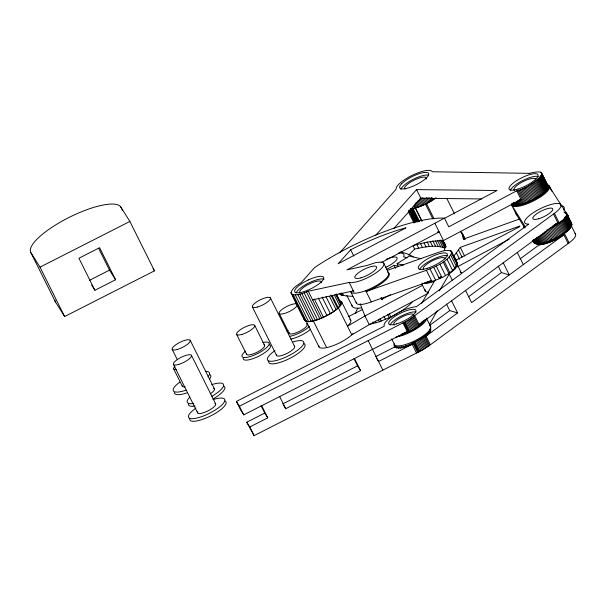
<?xml version="1.0" encoding="UTF-8"?>
<svg xmlns="http://www.w3.org/2000/svg" width="606" height="606" viewBox="0 0 606 606"><rect width="100%" height="100%" fill="white"/><g stroke="black" fill="none" stroke-linecap="round" stroke-linejoin="round"><path stroke-width="0.91" d="M529.25 173.407C559.512 165.764 525.887 190.489 516.713 190.814L448.758 226.826L444.44 218.16L442.13 218.077A105.906 29.724 -26.5 0 0 419.549 220.857L414.254 222.091A105.906 29.724 -26.5 0 0 360.252 241.938L354.01 244.938A105.906 29.724 -26.5 0 0 318.559 264.936L314.612 267.541L301.424 282.404C297.561 285.184 292.418 287.774 290.971 292.668L304.644 320.619C310.59 323.748 317.733 319.294 323.452 317.294C329.732 313.658 338.481 310.431 340.792 302.924L336.254 293.834M511.972 203.927C518.728 207.729 527.25 201.912 533.735 199.382C538.439 196.018 549.112 192.246 547.589 185.338L541.105 172.339M460.28 231.166L462.605 234.136L463.264 239.173L519.683 218.955M388.294 273.079A21.089 5.916 -26.5 0 1 367.357 290.994L366.115 291.509L426.366 270.276C435.653 266.314 447.902 262.246 451.932 252.24L451.379 251.217C446.751 249.013 441.418 251.566 436.858 252.929L387.234 270.412M451.379 251.217L457.545 263.504C452.015 274.98 436.093 281.184 423.897 283.222M571.132 222.993A21.18 5.946 -26.5 0 1 571.466 223.258C572.011 231.272 560.512 235.052 554.778 238.832L549.597 228.439C552.816 226.667 573.95 215.887 563.875 211.964M444.259 250.399C445.918 246.756 445.243 242.203 441.865 240.127L445.402 247.218M425.048 319.453C419.125 328.323 408.292 332.664 398.521 335.944M394.241 344.072A20.172 5.659 -26.5 0 0 394.264 346.102C401.498 349.306 409.679 344.178 416.443 341.163C421.609 337.845 429.222 334.747 430.366 328.149L430.798 329.02C430.934 332.489 427.465 334.656 425.185 336.747L457.598 312.931L451.546 300.803M421.746 303.303L434.297 281.373L433.76 281.563A20.172 5.659 -26.5 0 1 422.397 283.29M439.365 290.857L449.652 273.473A20.172 5.659 -26.5 0 0 457.189 265.178M429.328 324.611L437.199 310.848M455.947 259.898L453.985 255.959L460.28 247.377L519.948 225.977L519.531 226.75L455.212 260.633M339.61 252.907L396.006 189.352L396.316 187.443L397.884 185.201A20.172 5.659 -26.5 0 1 414.307 174.346L415.504 173.824A20.172 5.659 -26.5 0 1 432.26 171.756L529.424 173.346M350.677 249.786L338.201 263.739L405.922 227.848L404.656 228.182A95.816 26.891 -26.5 0 0 355.131 247.543L350.677 249.786L353.821 256.088M375.781 235.211L416.557 189.617L497.079 190.489L444.706 218.251M393.9 228.447L420.875 198.276L481.74 198.942M554.035 226.235L553.604 225.371L557.793 222.705L419.132 324.619L422.73 321.369L423.162 322.24M408.762 255.028L414.64 249.066C424.367 247.059 434.926 244.498 444.622 247.945L440.698 240.067M236.393 401.43L239.4 406.202L408.785 319.96L554.414 213.365A20.172 5.659 -26.5 0 0 556.831 203.457A20.172 5.659 -26.5 0 0 531.167 214.191A20.172 5.659 -26.5 0 0 528.75 224.099L416.337 306.712A20.172 5.659 -26.5 0 0 394.703 314.756A20.172 5.659 -26.5 0 0 384.325 326.172L236.393 401.43L240.711 410.088L243.726 414.868L407.293 331.656L403.725 333.186L404.157 334.058M246.756 422.223L249.77 426.988L267.738 417.86L264.724 413.08L246.756 422.223L254.096 435.653L422.352 350.063L428.609 346.079L569.102 242.824A20.172 5.659 -26.5 0 0 574.897 233.537M429.684 325.324L449.743 310.583L457.598 312.931M468.302 296.94L501.435 272.586L509.282 274.935L503.238 262.807M520.054 258.898L539.12 244.892C548.089 243.998 556.406 239.726 563.838 234.833L471.635 302.614L465.59 290.486M435.153 198.245C427.738 203.48 419.307 207.752 410.254 209.115M535.31 243.392A20.172 5.659 -26.5 0 0 538.689 244.021C548.036 243.059 556.702 238.552 564.353 233.295A20.172 5.659 -26.5 0 0 570.193 227.629M386.537 269.329A20.172 5.659 -26.5 0 0 393.445 265.64L394.029 265.276L398.384 266.269L397.089 263.671L409.285 256.058L421.125 258.754M428.427 293.168L369.266 324.657L351.783 334.845L338.39 307.984M444.44 218.16L346.927 269.89L367.077 265.451L375.993 262.504L381.598 262.065A20.172 5.659 -26.5 0 1 374.205 274.033A20.172 5.659 -26.5 0 1 349.329 282.419L308.295 291.206C303.091 292.971 296.546 296.735 291.251 293.766M381.113 262.709L439.176 231.901A95.816 26.891 -26.5 0 0 437.434 231.916M422.443 285.388L364.948 315.991L347.458 326.18A20.172 5.659 -26.5 0 0 349.806 319.271M457.439 266.761L509.101 239.264M413.3 245.506L418.276 244.203A95.816 26.891 -26.5 0 1 443.494 240.567L521.031 199.472L518.887 200.086L521.046 204.419M381.432 299.493L390.537 294.698M30.914 252.702L40.004 267.148L129.881 221.448L154.5 270.837L64.622 316.529L55.532 302.083L30.914 252.702A50.427 14.158 -26.5 0 1 68.281 217.827A50.427 14.158 -26.5 0 1 120.791 207.01L129.881 221.448M89.673 280.222L109.519 270.132L115.579 279.76L94.907 290.274L91.642 285.085M348.17 316.749L362.418 309.507M282.714 403.937L357.563 365.857L360.578 370.645L285.721 408.709L283.714 405.528M375.538 356.714L394.695 346.973C400.551 350.139 407.656 345.776 413.337 343.784L378.561 361.494L376.546 358.313M438.941 277.722L441.426 276.503M436.146 197.761A20.172 5.659 -26.5 0 1 426.472 203.593L424.094 204.707A20.172 5.659 -26.5 0 1 417.133 207.35L415.004 207.956M369.334 324.369A30.255 8.492 -26.5 0 0 370.713 324.142L379.5 321.748L390.893 316.961A30.255 8.492 -26.5 0 0 397.794 313.234M533.704 241.589A21.18 5.946 -26.5 0 0 533.795 242.408C539.908 246.793 548.566 240.968 554.778 238.832M350.601 291.327A21.18 5.946 -26.5 0 0 362.108 291.857A19.998 5.613 -26.5 0 0 365.683 290.638L366.925 290.13A21.089 5.916 -26.5 0 0 387.446 271.996M356.199 302.167A21.18 5.946 -26.5 0 0 367.728 303.114A19.998 5.613 -26.5 0 0 371.296 301.902L431.555 280.669L427.154 281.843L427.586 282.714M418.716 221.773L412.118 208.54L413.996 208.191M339.171 293.516L341.625 295.145L345.723 295.842A145.213 40.753 -26.5 0 0 352.836 296.266M407.012 257.838L403.581 256.77A20.172 5.659 -26.5 0 0 398.157 253.232M397.089 263.671L403.452 265.125M564.943 212.918L565.496 213.054L565.065 212.183M546.801 184.913L547.226 185.103M456.568 261.61L456.144 261.398L457.545 263.504M548.498 185.459L566.966 214.032L571.246 222.72M339.815 301.629L340.792 302.924M534.106 242.468L533.363 241.544A21.18 5.946 -26.5 0 1 533.272 240.718M570.026 220.796L571.45 223.046M525.531 227.295L511.479 204.714L516.304 214.426L524.334 227.189M153.06 268.556L154.5 270.837M533.022 240.612L534.25 243.051M566.277 212.857L571.966 224.311M566.784 214.342L571.973 224.735M566.708 214.804L571.89 225.205M566.549 215.304L571.731 225.697M571.094 225.356L575.45 234.09M566.307 215.834L571.496 226.235M565.989 216.395L571.17 226.788M565.587 216.986L570.776 227.379M549.65 186.618L552.005 191.337M565.118 217.592L570.299 227.992M548.907 185.686L549.687 187.262M564.565 218.228L569.746 228.629M541.385 172.612L548.195 186.269M541.772 173.664L548.248 186.656M540.749 172.112L548.218 187.08M563.944 218.887L569.125 229.28M541.635 174.543L548.112 187.534M541.453 175.028L547.93 188.027M563.247 219.554L568.436 229.954M541.188 175.543L547.673 188.542M540.855 176.088L547.332 189.087M562.489 220.236L567.67 230.636M540.446 176.657L546.923 189.655M539.961 177.255L546.438 190.246M561.671 220.932L566.852 231.333M539.408 177.861L545.885 190.86M560.785 221.637L565.966 232.037M538.787 178.497L545.264 191.488M559.846 222.349L565.027 232.742M538.098 179.141L544.582 192.132M554.414 213.365L559.164 222.894M564.353 233.295L569.102 242.824M537.355 179.793L543.832 192.791M558.853 223.053L564.042 233.454M553.475 214.039L558.224 223.576M563.406 233.969L568.155 243.498M536.545 180.459L543.021 193.458M557.815 223.765L562.997 234.158M535.681 181.133L542.158 194.125M556.8 223.379L557.232 224.25L556.202 224.917L555.77 224.053M562.421 234.643L562.853 235.507M556.732 224.47L561.913 234.863M534.765 181.808L541.241 194.806M561.391 235.317L561.823 236.181M555.611 225.167L560.792 235.56M533.803 182.482L540.279 195.48M554.702 224.712L555.134 225.583M560.323 235.976L560.755 236.848M554.46 225.849L559.641 236.249M532.795 183.156L539.272 196.155M559.217 236.635L559.649 237.499M553.27 226.523L558.452 236.923M531.75 183.823L538.226 196.821M552.475 226.008L552.907 226.879M558.096 237.272L558.527 238.143M530.667 184.482L537.143 197.48M552.066 227.182L557.247 237.575M556.944 237.9L557.376 238.764M529.553 185.133L536.03 198.132M550.839 227.818L556.02 238.219M555.77 238.506L556.202 239.378M528.417 185.769L534.893 198.768M554.588 239.097L555.02 239.961M527.258 186.39L533.735 199.382M548.347 229.03L553.528 239.423M553.399 239.658L553.831 240.529M526.076 186.989L532.56 199.98M547.089 229.598L552.278 239.991M552.21 240.203L552.642 241.067M524.894 187.565L531.371 200.563M546.241 230.931L551.028 240.529M551.021 240.711L551.452 241.574M523.705 188.118L530.182 201.116M544.999 231.439L549.786 241.029M549.831 241.196L550.263 242.059M522.508 188.648L528.985 201.639M544.165 232.704L548.551 241.506M548.665 241.642L549.097 242.506M521.319 189.148L527.803 202.139M542.961 233.143L547.347 241.938M547.506 242.059L547.938 242.923M520.145 189.617L526.622 202.609M546.377 242.438L546.809 243.301M542.165 234.34L546.157 242.339M518.978 190.049L525.455 203.04M545.271 242.779L545.703 243.642M541.006 234.696L544.999 242.695M517.835 190.451L524.311 203.442M544.203 243.082L544.635 243.945M540.287 235.817L543.87 243.014M543.165 243.347L543.597 244.21M516.713 190.814L523.19 203.805M539.196 236.09L542.787 243.286M542.173 243.567L542.605 244.43M519.94 199.798L522.099 204.131M538.151 236.325L541.741 243.521M541.226 243.748L541.658 244.612M537.552 237.31L540.749 243.71M540.325 243.885L540.757 244.748M536.613 237.454L539.802 243.854M517.865 200.336L520.024 204.661M539.476 243.976L539.908 244.839M536.121 238.347L538.916 243.945M538.689 244.021L539.12 244.892M517.251 201.26L519.054 204.866M535.295 238.4L538.083 243.998M516.32 201.419L518.122 205.033M534.924 239.203L537.317 244.006M534.227 239.165L536.621 243.96M515.804 202.26L517.244 205.146M533.992 239.878L535.992 243.877M514.979 202.336L516.426 205.222M533.439 239.741L535.431 243.741M533.356 240.362L534.947 243.559M514.214 202.366L515.661 205.252M532.932 240.105L534.537 243.339M533.363 241.544L533.992 242.741M513.517 202.351L514.956 205.237M513.237 203.01L514.312 205.176M513.085 202.987L514.168 205.154M513.024 203.631L513.744 205.078M512.524 203.487L513.244 204.926M517.282 252.49L523.326 264.617M498.208 266.117L501.435 272.586M446.933 198.715L454.462 213.82M462.605 234.136L465.029 239.022M461.742 232.696L464.885 238.999M461.628 232.552L464.885 239.044M463.189 235.908L464.794 239.241M461.022 231.924L464.158 238.226M463.295 236.984L464.469 239.347M463.385 237.87L464.166 239.446M460.28 247.377L464.597 256.043M432.464 198.003L433.252 199.594M458.545 250.119L462.083 257.209M431.381 197.662L432.57 200.048M431.048 197.882L432.237 200.268M429.593 197.753L431.177 200.934M456.447 252.982L459.583 259.285M428.109 197.617L430.093 201.586M426.594 197.473L428.972 202.237M425.45 198.101L427.828 202.866M450.614 250.74L455.803 261.133M451.75 253.611L461.257 272.73M423.889 197.92L426.662 203.48M426.472 203.593L434.002 218.698M422.314 197.723L432.904 218.963M450.841 255.277L456.454 266.534M434.858 223.235L443.494 240.567M444.1 242.309L445.274 244.672M444.031 242.377L445.864 246.066M443.137 241.135L445.88 246.695M443.069 241.203L445.819 246.756M445.107 245.68L445.895 247.256M420.731 197.503L424.298 204.646M416.557 189.617L420.875 198.276M449.235 257.164L454.848 268.428M419.935 198.844L423.102 205.192M439.236 240.181L442.766 247.271M419.14 200.154L421.912 205.714M417.951 200.647L420.723 206.207M447.001 259.201L452.614 270.465M437.487 240.468L440.63 246.771M417.178 201.904L419.549 206.669M435.464 240.93L438.214 246.437M416.011 202.328L418.39 207.093M444.221 261.322L449.834 272.586M415.269 203.51L417.254 207.487M432.79 240.779L435.54 246.294M414.557 204.661L416.14 207.835M443.191 262.034L448.804 273.298M449.099 273.859L452.235 280.154M415.451 207.843L422.049 221.076M415.193 207.911L421.791 221.145M413.868 205.767L415.057 208.153M430.252 241.589L432.608 246.316M413.034 208.388L419.632 221.622M412.209 207.078L412.997 208.661M439.85 264.125L445.471 275.389M411.254 208.646L417.852 221.879M427.078 241.794L429.434 246.521M410.444 208.706L417.042 221.94M410.103 209.555L416.292 221.963M409.83 210.358L415.602 221.932M409.209 210.282L414.981 221.864M408.656 210.168L414.837 222.576M436.244 266.102L441.857 277.366M424.079 242.961L426.041 246.9M408.209 211.456L413.981 223.031M440.176 277.101L440.607 277.965M433.76 267.322L439.373 278.586M420.466 243.514L422.427 247.453M430.01 268.95L435.623 280.214M416.663 244.233L418.625 248.172M446.516 304.114L449.743 310.583M426.366 270.276L431.987 281.54M413.072 245.915L414.64 249.066M430.419 280.995L430.851 281.866M429.29 281.32L429.722 282.191M428.2 281.608L428.631 282.472M426.154 282.04L426.586 282.904M421.784 283.934L425.314 291.024M426.366 318.067L430.692 326.732M430.381 329.376L430.813 330.24M429.699 330.891L430.131 331.755M429.321 331.444L429.752 332.315M423.253 320.771L423.685 321.635M394.029 265.276L395.544 268.314M422.14 321.998L422.571 322.862M427.753 333.255L428.184 334.126M421.481 322.634L421.912 323.498M420.753 323.286L421.193 324.149M419.973 323.945L420.405 324.816M425.594 335.209L430.343 344.738M414.815 315.946L419.564 325.483M424.753 335.875L429.502 345.405M413.921 316.62L418.67 326.157M423.859 336.55L428.609 346.079M412.974 317.302L417.731 326.831M422.912 337.231L427.662 346.761M411.989 317.976L416.739 327.505M421.927 337.906L426.677 347.435M383.833 263.383L389.014 273.776M410.959 318.642L415.708 328.179M420.89 338.572L425.647 348.102M409.891 319.309L414.64 328.846M419.829 339.239L424.579 348.768M408.785 319.96L413.542 329.497M418.723 339.89L423.48 349.42M407.656 320.604L412.413 330.141M417.595 340.534L422.352 350.063M406.512 321.233L411.262 330.762M416.443 341.163L421.2 350.692M405.338 321.839L410.095 331.376M415.277 341.769L420.026 351.298M404.361 322.309L409.111 331.846M414.299 342.238L419.049 351.768M404.157 322.422L408.914 331.959M414.095 342.36L418.844 351.889M403.717 322.634L408.474 332.171M413.656 342.564L418.405 352.094M402.967 322.99L407.724 332.527M412.906 342.92L417.655 352.45M406.096 332.194L406.528 333.065M411.716 343.458L416.466 352.987M404.906 332.709L405.338 333.573M409.338 344.45L409.77 345.322M402.551 333.641L402.982 334.504M401.399 334.058L401.831 334.921M405.884 345.693L406.315 346.564M381.204 297.531L382.31 299.758M389.317 313.81L390.893 316.961M403.71 346.344L404.141 347.208M387.764 314.567L389.332 317.718M401.68 346.829L402.111 347.692M399.831 347.14L400.263 348.011M383.962 316.271L385.53 319.423M398.195 347.283L398.627 348.147M396.195 347.162L396.627 348.033M391.688 338.875L394.604 344.716M394.817 346.655L395.248 347.518M394.264 346.102L394.695 346.973M380.053 318.771L381.227 321.135M365.683 290.638L371.296 301.902M378.326 319.385L379.5 321.748M375.372 321.241L376.159 322.816M372.887 321.922L373.675 323.498M349.109 282.343L354.002 292.168M369.266 324.657L364.948 315.991L360.146 303.674M350.707 291.706L356.32 302.97M346.874 295.493L352.154 306.091M368.198 340.708L382.878 370.16M342.435 293.152L343.61 295.516M341.383 293.009L342.557 295.372M340.837 293.569L341.625 295.145M340.034 293.274L340.814 294.849M341.64 301.856L350.707 320.051M336.519 295.016L339.405 300.803M335.663 294.311L340.61 304.235M334.376 295.069L339.739 305.818M332.02 295.213L338.209 307.621M330.959 295.024L337.557 308.257M329.475 296.334L336.072 309.568M325.998 296.698L333.421 311.582M354.533 358.517L360.578 370.645M353.934 358.578L357.563 365.857M322.112 297.054L330.353 313.597M318.332 298.16L326.99 315.521M323.452 317.294L314.385 299.099L312.613 299.872L353.162 290.925A20.172 5.659 -26.5 0 1 352.419 290.486M308.295 291.206L321.68 318.059M306.492 291.986L319.885 318.839M304.167 292.857L317.552 319.718M301.917 293.592L315.309 320.453M313.257 320.771L326.642 347.632M299.803 294.175L313.188 321.029M297.841 294.584L311.234 321.445M295.274 294.887L308.666 321.748M293.251 294.789L306.636 321.65M306.053 320.885L319.021 346.897M292.228 294.508L305.621 321.362M290.971 292.668L291.804 294.349M292.645 296.031L297.243 305.257M298.084 306.939L302.682 316.173M303.523 317.847L304.644 320.619M279.237 313.499L289.176 333.421M270.39 297.864L294.577 346.374M252.414 307L276.601 355.517M254.634 325.301L264.572 345.231M279.677 396.582L285.721 408.709M236.658 334.444L246.597 354.366M261.686 405.725L267.738 417.86M261.095 405.808L264.724 413.08M239.4 406.202L243.726 414.868M249.77 426.988L254.096 435.653M190.186 340.299L214.372 388.817M120.791 207.01L122.457 210.358M191.428 355.283L215.622 403.801M172.21 349.435L177.217 359.472M173.452 364.426L197.647 412.936M173.74 369.001L182.376 386.325M115.579 279.76L99.596 247.71L78.924 258.217L94.907 290.274M98.581 248.202L109.519 270.132M40.004 267.148L64.622 316.529M566.966 214.032L567.216 214.782M515.797 213.373L516.304 214.426M381.235 297.925L381.992 299.629M55.532 302.083A50.427 14.158 -26.5 0 1 54.934 300.318M304.621 344.11A20.172 5.659 -26.5 0 1 288.138 359.229A20.172 5.659 -26.5 0 1 268.738 361.131M303.924 343.64A20.172 5.659 -26.5 0 1 304.31 343.86M293.054 341.867A20.172 5.659 -26.5 0 1 300.667 347.677A20.172 5.659 -26.5 0 1 272.882 361.161A20.172 5.659 -26.5 0 1 274.919 350.669M294.304 346.102A10.082 2.833 -26.5 0 1 286.214 353.79A10.082 2.833 -26.5 0 1 276.594 354.502M176.52 369.524A10.082 2.833 -26.5 0 1 174.967 366.282M205.419 371.44A20.172 5.659 -26.5 0 1 207.994 376.834M186.133 390.12A20.172 5.659 -26.5 0 1 173.498 391.052A20.172 5.659 -26.5 0 1 179.755 382.159M210.085 374.667A20.172 5.659 -26.5 0 1 209.29 379.432M187.428 392.718A20.172 5.659 -26.5 0 1 174.437 392.385M185.156 386.848A10.082 2.833 -26.5 0 1 182.254 385.772M224.97 401.066A20.172 5.659 -26.5 0 1 210.365 416.08A20.172 5.659 -26.5 0 1 189.784 418.549M212.994 399.634A20.172 5.659 -26.5 0 1 222.144 404.672A20.172 5.659 -26.5 0 1 194.215 418.549A20.172 5.659 -26.5 0 1 195.965 408.096M214.918 403.331A10.082 2.833 -26.5 0 1 207.555 411.073A10.082 2.833 -26.5 0 1 197.745 411.671M224.106 386.295A20.172 5.659 -26.5 0 1 213.16 398.922M195.162 406.028A20.172 5.659 -26.5 0 1 188.458 404.005M211.752 384.643A20.172 5.659 -26.5 0 1 223.614 385.151A20.172 5.659 -26.5 0 1 211.865 396.324M193.867 403.429A20.172 5.659 -26.5 0 1 189.875 397.082M213.676 388.348A10.082 2.833 -26.5 0 1 210.229 393.862M306.871 324.005A10.082 2.833 -26.5 0 1 298.788 331.694A10.082 2.833 -26.5 0 1 289.16 332.406M306.447 323.816A10.082 2.833 -26.5 0 1 306.681 323.899M297.22 305.371A10.082 2.833 -26.5 0 1 283.782 313.666A10.082 2.833 -26.5 0 1 282.267 309.242A10.082 2.833 -26.5 0 1 296.743 303.977M309.302 326.558A15.127 4.25 -26.5 0 1 289.524 336.383M287.024 331.149A15.127 4.25 -26.5 0 1 288.153 330.164M310.598 329.156A15.127 4.25 -26.5 0 1 290.819 338.989M263.868 344.761A10.082 2.833 -26.5 0 1 257.095 352.207A10.082 2.833 -26.5 0 1 246.506 353.586M262.762 342.564A15.127 4.25 -26.5 0 1 266.723 347.503A15.127 4.25 -26.5 0 1 246.945 357.335A15.127 4.25 -26.5 0 1 245.574 351.109M269.314 344.844A15.127 4.25 -26.5 0 1 259.148 356.01A15.127 4.25 -26.5 0 1 243.271 358.085M426.404 178.376A12.105 3.394 -26.5 0 0 414.118 180.149L413.413 180.505A12.105 3.394 -26.5 0 0 406.035 185.618L405.694 185.989A12.105 3.394 -26.5 0 0 405.081 189.133M426.298 178.914A12.105 3.394 -26.5 0 1 426.177 179.209M400.922 189.458A16.142 4.53 -26.5 0 1 402.437 186.89L402.892 186.398A16.142 4.53 -26.5 0 1 412.731 179.581L413.671 179.103A16.142 4.53 -26.5 0 1 428.593 175.172M296.046 292.986A16.142 4.53 -26.5 0 1 308.696 283.002L309.643 282.547A16.142 4.53 -26.5 0 1 319.453 279.177L320.188 279.055A16.142 4.53 -26.5 0 1 324.005 279.199M300.106 293.031A12.105 3.394 -26.5 0 1 309.499 283.873A12.105 3.394 -26.5 0 1 321.324 282.813M514.729 190.519A12.105 3.394 -26.5 0 1 522.705 181.8A12.105 3.394 -26.5 0 1 535.772 179.596M510.282 190.754A16.142 4.53 -26.5 0 1 522.463 180.649A16.142 4.53 -26.5 0 1 538.31 176.535M412.686 301.47A30.255 8.492 -26.5 0 1 399.43 312.241M355.881 313.355A30.255 8.492 -26.5 0 1 357.979 308.196M524.501 227.954A19.968 5.606 -26.5 0 1 523.698 225.909M560.679 205.548A25.013 7.022 -26.5 0 1 563.777 210.002M567.527 214.903A25.013 7.022 -26.5 0 1 568.367 218.039M361.131 307.909A30.255 8.492 -26.5 0 1 351.942 304.962M353.048 333.573A20.172 5.659 -26.5 0 1 327.308 347.488L326.316 347.7A20.172 5.659 -26.5 0 1 318.809 345.768M339.178 300.674A20.172 5.659 -26.5 0 1 336.451 309.636A20.172 5.659 -26.5 0 1 313.916 320.627M312.931 320.847A20.172 5.659 -26.5 0 1 310.257 321.233M400.218 251.945A222.735 62.516 -26.5 0 1 413.307 256.876M429.965 325.854A20.172 5.659 -26.5 0 1 415.671 340.33A20.172 5.659 -26.5 0 1 394.347 344.019M426.457 318.438A20.172 5.659 -26.5 0 1 415.89 329.134A20.172 5.659 -26.5 0 1 395.885 337.065M460.318 271.973A20.172 5.659 -26.5 0 1 461.499 273.435M428.518 292.206A20.172 5.659 -26.5 0 1 425.154 290.691M425.071 290.319A20.172 5.659 -26.5 0 1 425.139 289.471M389.06 258.186A12.605 3.538 -26.5 0 1 396.998 258.989A12.605 3.538 -26.5 0 1 385.393 267.496M386.128 259.338A12.605 3.538 -26.5 0 1 386.87 259.02M387.613 258.724A12.605 3.538 -26.5 0 1 388.34 258.444M419.685 269.541A16.142 4.53 -26.5 0 1 432.442 259.55A16.142 4.53 -26.5 0 1 447.675 255.823M423.397 269.337A12.105 3.394 -26.5 0 1 433.192 260.383A12.105 3.394 -26.5 0 1 445.009 258.989M548.271 185.595A20.907 5.871 -26.5 0 1 534.356 200.533A20.907 5.871 -26.5 0 1 511.729 204.601M546.809 184.421A20.907 5.871 -26.5 0 1 535.128 199.026A20.907 5.871 -26.5 0 1 511.297 203.73M570.7 222.122A21.18 5.946 -26.5 0 1 571.034 222.387M516.539 213.873A20.642 5.795 -26.5 0 1 516.373 213.532M517.213 215.039A20.642 5.795 -26.5 0 1 516.971 214.736M390.09 324.967A15.127 4.25 -26.5 0 1 401.748 315.802A15.127 4.25 -26.5 0 1 416.019 312.075M570.875 226.114A20.172 5.659 -26.5 0 1 570.496 227.091M565.542 216.19A20.172 5.659 -26.5 0 1 565.315 216.698M565.012 217.228A20.172 5.659 -26.5 0 1 564.633 217.789M560.898 221.554A20.172 5.659 -26.5 0 1 560.058 222.22M394.218 325.081A11.097 3.113 -26.5 0 1 401.589 317.158A11.097 3.113 -26.5 0 1 413.603 314.991M413.61 315.218A11.097 3.113 -26.5 0 1 413.572 315.461M401.596 183.8L401.142 184.292A16.142 4.53 -26.5 0 0 414.057 185.739L415.012 185.3A16.142 4.53 -26.5 0 0 428.7 173.68A16.142 4.53 -26.5 0 0 412.375 176.505L411.436 176.982A16.142 4.53 -26.5 0 0 401.596 183.8M308.348 279.949L307.401 280.404A16.142 4.53 -26.5 0 0 294.91 289.994A16.142 4.53 -26.5 0 0 301.803 292.221L302.644 292.001A16.142 4.53 -26.5 0 0 321.256 281.957A16.142 4.53 -26.5 0 0 318.892 276.457L318.158 276.578A16.142 4.53 -26.5 0 0 308.348 279.949M257.664 306.969A10.082 2.833 -26.5 0 0 270.465 298.031A10.082 2.833 -26.5 0 0 256.065 302.296A10.082 2.833 -26.5 0 0 257.664 306.969M178.709 364.395A10.082 2.833 -26.5 0 0 191.511 355.449A10.082 2.833 -26.5 0 0 177.111 359.714A10.082 2.833 -26.5 0 0 178.709 364.395M177.467 349.404A10.082 2.833 -26.5 0 0 190.261 340.466A10.082 2.833 -26.5 0 0 175.861 344.731A10.082 2.833 -26.5 0 0 177.467 349.404M241.915 334.414A10.082 2.833 -26.5 0 0 254.717 325.467A10.082 2.833 -26.5 0 0 240.317 329.732A10.082 2.833 -26.5 0 0 241.915 334.414M517.956 189.072A16.142 4.53 -26.5 0 0 537.999 174.755A16.142 4.53 -26.5 0 0 514.661 181.951A16.142 4.53 -26.5 0 0 517.956 189.072M360.994 277.821A12.105 3.394 -26.5 0 0 376.644 267.102A12.105 3.394 -26.5 0 0 359.578 271.965A12.105 3.394 -26.5 0 0 360.994 277.821M427.018 268.39A16.142 4.53 -26.5 0 0 447.304 254.073A16.142 4.53 -26.5 0 0 424.124 261.065A16.142 4.53 -26.5 0 0 427.018 268.39M396.695 323.846A15.127 4.25 -26.5 0 0 415.89 310.431A15.127 4.25 -26.5 0 0 394.286 316.832A15.127 4.25 -26.5 0 0 396.695 323.846M538.696 218.766A11.097 3.113 -26.5 0 0 552.763 208.934A11.097 3.113 -26.5 0 0 536.916 213.63A11.097 3.113 -26.5 0 0 538.696 218.766"/></g></svg>
